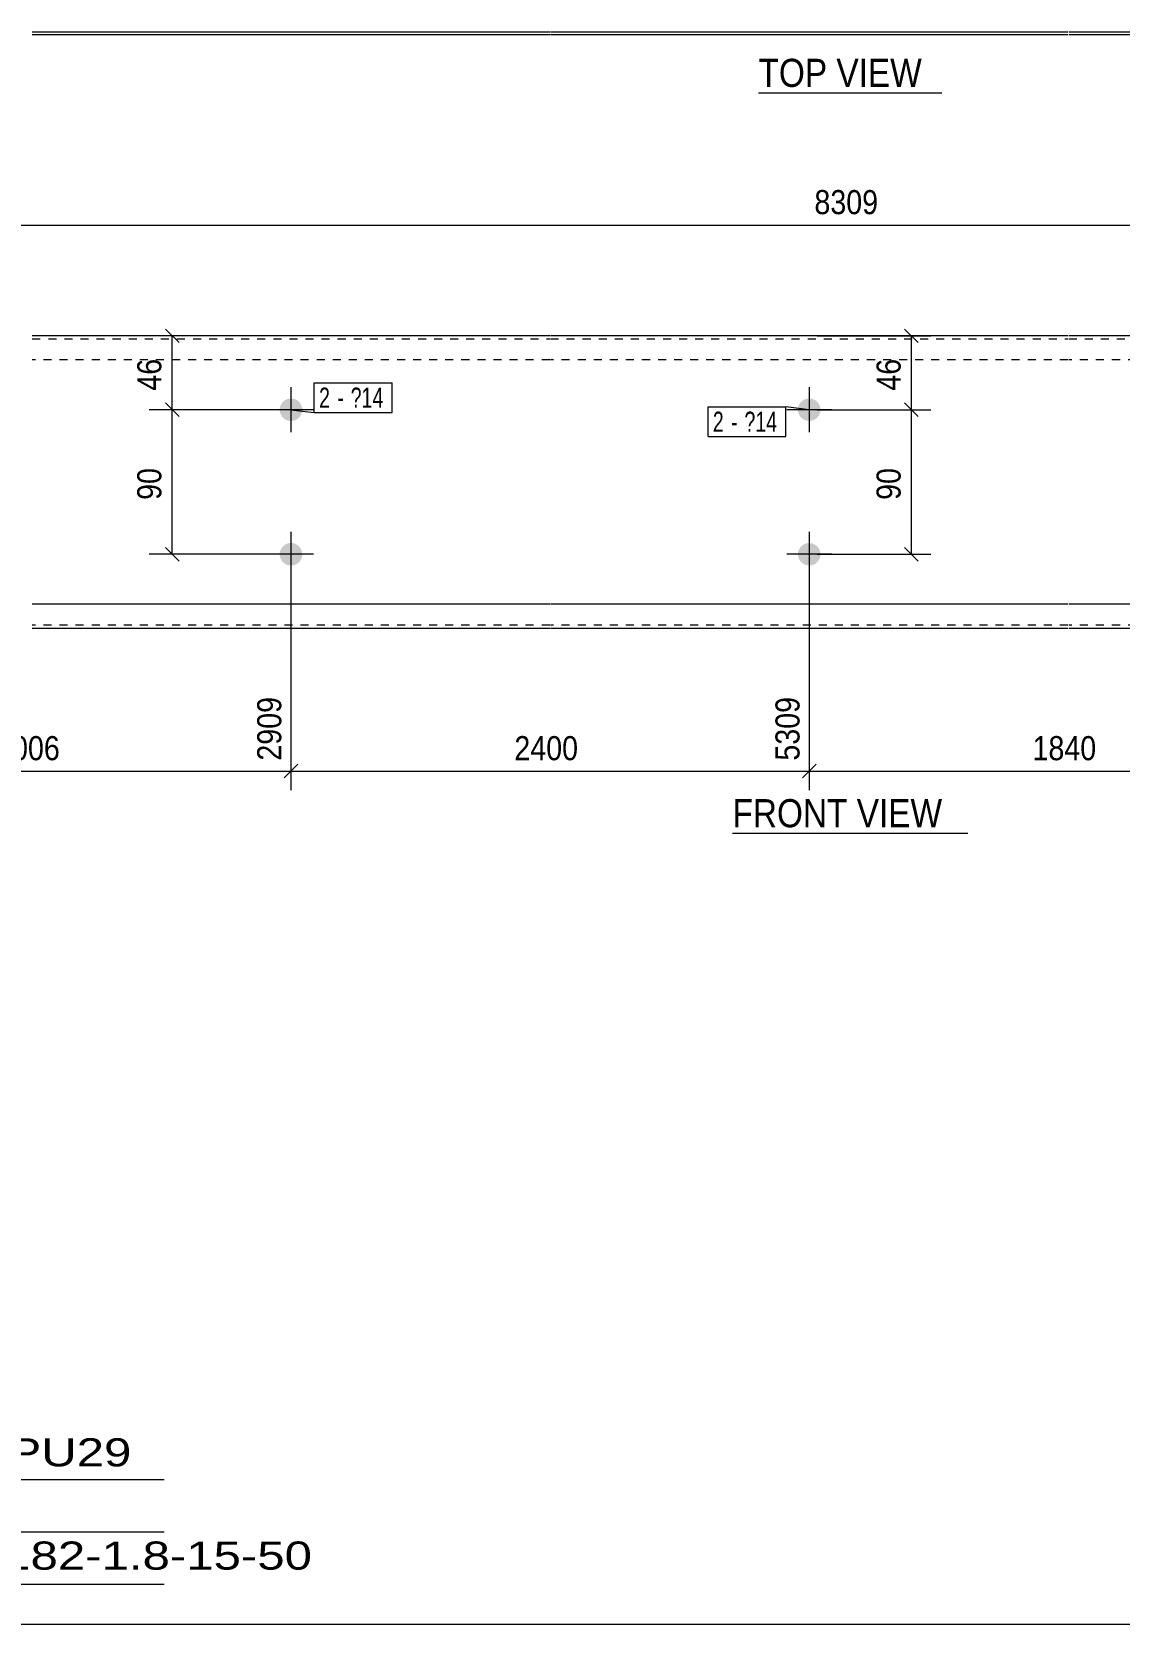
# Model space of a CAD drawing. Header units: millimetres. Extents: x 2 to 579, y 1 to 405.
# Drawn here: x 128 to 263.3, y 5 to 203.3 of the extents above; entities that cross this region are included whole.
import ezdxf

# ---------------------------------------------------------------- set-up
doc = ezdxf.new("R2010")
doc.units = ezdxf.units.MM
doc.linetypes.add('XKITLINE00', pattern=[0])
doc.linetypes.add('XKITLINE01', pattern=[4, 1, -1, 1, -1])
for name, color, linetype, lineweight in [('Bolt', 3, 'Continuous', 0), ('BoltMark', 7, 'Continuous', 0), ('Dimensions', 7, 'Continuous', 0), ('DrawingSheet', 5, 'Continuous', 0), ('OtherObjectType', 7, 'Continuous', 0), ('Part', 2, 'Continuous', 0)]:
    doc.layers.add(name, color=color, linetype=linetype, lineweight=lineweight)
doc.styles.add('ARIAL', font='ARIAL.TTF')
doc.styles.add('ARIAL_NARROW', font='ARIALN.TTF')

# ---------------------------------------------------------------- blocks, each defined once
blk = doc.blocks.new('*A2')
at = {"layer": 'Bolt'}
for points in [[(161.68, 156.2), (161.68, 156.17), (161.68, 156.13), (161.68, 156.1), (161.67, 156.06), (161.67, 156.03), (161.66, 156), (161.65, 155.96), (161.65, 155.93), (161.64, 155.9), (161.63, 155.86), (161.62, 155.83), (161.61, 155.8), (161.6, 155.76), (161.59, 155.73), (161.58, 155.7), (161.56, 155.67), (161.55, 155.64), (161.53, 155.61), (161.52, 155.58), (161.5, 155.55), (161.48, 155.52), (161.46, 155.49), (161.45, 155.46), (161.43, 155.43), (161.41, 155.4), (161.39, 155.37), (161.36, 155.35), (161.34, 155.32), (161.32, 155.3), (161.3, 155.27), (161.27, 155.25), (161.25, 155.22), (161.22, 155.2), (161.2, 155.18), (161.17, 155.15), (161.14, 155.13), (161.12, 155.11), (161.09, 155.09), (161.06, 155.07), (161.03, 155.05), (161, 155.03), (160.97, 155.02), (160.94, 155), (160.91, 154.99), (160.88, 154.97), (160.85, 154.96), (160.82, 154.94), (160.79, 154.93), (160.75, 154.92), (160.72, 154.91), (160.69, 154.9), (160.66, 154.89), (160.62, 154.88), (160.59, 154.87), (160.55, 154.86), (160.52, 154.86), (160.49, 154.85), (160.45, 154.85), (160.42, 154.84), (160.38, 154.84), (160.35, 154.84), (160.32, 154.84), (160.28, 154.84), (160.25, 154.84), (160.21, 154.84), (160.18, 154.84), (160.14, 154.84), (160.11, 154.85), (160.08, 154.85), (160.04, 154.86), (160.01, 154.86), (159.98, 154.87), (159.94, 154.88), (159.91, 154.89), (159.88, 154.9), (159.84, 154.91), (159.81, 154.92), (159.78, 154.93), (159.75, 154.94), (159.71, 154.96), (159.68, 154.97), (159.65, 154.99), (159.62, 155), (159.59, 155.02), (159.56, 155.03), (159.53, 155.05), (159.5, 155.07), (159.48, 155.09), (159.45, 155.11), (159.42, 155.13), (159.39, 155.15), (159.37, 155.18), (159.34, 155.2), (159.32, 155.22), (159.29, 155.25), (159.27, 155.27), (159.24, 155.3), (159.22, 155.32), (159.2, 155.35), (159.18, 155.37), (159.16, 155.4), (159.14, 155.43), (159.12, 155.46), (159.1, 155.49), (159.08, 155.52), (159.06, 155.55), (159.05, 155.58), (159.03, 155.61), (159.02, 155.64), (159, 155.67), (158.99, 155.7), (158.98, 155.73), (158.96, 155.76), (158.95, 155.8), (158.94, 155.83), (158.93, 155.86), (158.92, 155.9), (158.92, 155.93), (158.91, 155.96), (158.9, 156), (158.9, 156.03), (158.89, 156.06), (158.89, 156.1), (158.89, 156.13), (158.88, 156.17), (158.88, 156.2), (158.88, 156.24), (158.88, 156.27), (158.88, 156.3), (158.89, 156.34), (158.89, 156.37), (158.89, 156.41), (158.9, 156.44), (158.9, 156.48), (158.91, 156.51), (158.92, 156.54), (158.92, 156.58), (158.93, 156.61), (158.94, 156.64), (158.95, 156.67), (158.96, 156.71), (158.98, 156.74), (158.99, 156.77), (159, 156.8), (159.02, 156.83), (159.03, 156.87), (159.05, 156.9), (159.06, 156.93), (159.08, 156.96), (159.1, 156.98), (159.12, 157.01), (159.14, 157.04), (159.16, 157.07), (159.18, 157.1), (159.2, 157.12), (159.22, 157.15), (159.24, 157.18), (159.27, 157.2), (159.29, 157.23), (159.32, 157.25), (159.34, 157.27), (159.37, 157.3), (159.39, 157.32), (159.42, 157.34), (159.45, 157.36), (159.48, 157.38), (159.5, 157.4), (159.53, 157.42), (159.56, 157.44), (159.59, 157.45), (159.62, 157.47), (159.65, 157.49), (159.68, 157.5), (159.71, 157.52), (159.75, 157.53), (159.78, 157.54), (159.81, 157.55), (159.84, 157.57), (159.88, 157.58), (159.91, 157.59), (159.94, 157.59), (159.98, 157.6), (160.01, 157.61), (160.04, 157.62), (160.08, 157.62), (160.11, 157.63), (160.14, 157.63), (160.18, 157.63), (160.21, 157.63), (160.25, 157.64), (160.28, 157.64), (160.32, 157.64), (160.35, 157.63), (160.38, 157.63), (160.42, 157.63), (160.45, 157.63), (160.49, 157.62), (160.52, 157.62), (160.55, 157.61), (160.59, 157.6), (160.62, 157.59), (160.66, 157.59), (160.69, 157.58), (160.72, 157.57), (160.75, 157.55), (160.79, 157.54), (160.82, 157.53), (160.85, 157.52), (160.88, 157.5), (160.91, 157.49), (160.94, 157.47), (160.97, 157.45), (161, 157.44), (161.03, 157.42), (161.06, 157.4), (161.09, 157.38), (161.12, 157.36), (161.14, 157.34), (161.17, 157.32), (161.2, 157.3), (161.22, 157.27), (161.25, 157.25), (161.27, 157.23), (161.3, 157.2), (161.32, 157.18), (161.34, 157.15), (161.36, 157.12), (161.39, 157.1), (161.41, 157.07), (161.43, 157.04), (161.45, 157.01), (161.46, 156.98), (161.48, 156.96), (161.5, 156.93), (161.52, 156.9), (161.53, 156.87), (161.55, 156.83), (161.56, 156.8), (161.58, 156.77), (161.59, 156.74), (161.6, 156.71), (161.61, 156.67), (161.62, 156.64), (161.63, 156.61), (161.64, 156.58), (161.65, 156.54), (161.65, 156.51), (161.66, 156.48), (161.67, 156.44), (161.67, 156.41), (161.68, 156.37), (161.68, 156.34), (161.68, 156.3), (161.68, 156.27), (161.68, 156.24)], [(161.68, 138.2), (161.68, 138.17), (161.68, 138.13), (161.68, 138.1), (161.67, 138.06), (161.67, 138.03), (161.66, 138), (161.65, 137.96), (161.65, 137.93), (161.64, 137.9), (161.63, 137.86), (161.62, 137.83), (161.61, 137.8), (161.6, 137.76), (161.59, 137.73), (161.58, 137.7), (161.56, 137.67), (161.55, 137.64), (161.53, 137.61), (161.52, 137.58), (161.5, 137.55), (161.48, 137.52), (161.46, 137.49), (161.45, 137.46), (161.43, 137.43), (161.41, 137.4), (161.39, 137.37), (161.36, 137.35), (161.34, 137.32), (161.32, 137.3), (161.3, 137.27), (161.27, 137.25), (161.25, 137.22), (161.22, 137.2), (161.2, 137.18), (161.17, 137.15), (161.14, 137.13), (161.12, 137.11), (161.09, 137.09), (161.06, 137.07), (161.03, 137.05), (161, 137.03), (160.97, 137.02), (160.94, 137), (160.91, 136.99), (160.88, 136.97), (160.85, 136.96), (160.82, 136.94), (160.79, 136.93), (160.75, 136.92), (160.72, 136.91), (160.69, 136.9), (160.66, 136.89), (160.62, 136.88), (160.59, 136.87), (160.55, 136.86), (160.52, 136.86), (160.49, 136.85), (160.45, 136.85), (160.42, 136.84), (160.38, 136.84), (160.35, 136.84), (160.32, 136.84), (160.28, 136.84), (160.25, 136.84), (160.21, 136.84), (160.18, 136.84), (160.14, 136.84), (160.11, 136.85), (160.08, 136.85), (160.04, 136.86), (160.01, 136.86), (159.98, 136.87), (159.94, 136.88), (159.91, 136.89), (159.88, 136.9), (159.84, 136.91), (159.81, 136.92), (159.78, 136.93), (159.75, 136.94), (159.71, 136.96), (159.68, 136.97), (159.65, 136.99), (159.62, 137), (159.59, 137.02), (159.56, 137.03), (159.53, 137.05), (159.5, 137.07), (159.48, 137.09), (159.45, 137.11), (159.42, 137.13), (159.39, 137.15), (159.37, 137.18), (159.34, 137.2), (159.32, 137.22), (159.29, 137.25), (159.27, 137.27), (159.24, 137.3), (159.22, 137.32), (159.2, 137.35), (159.18, 137.37), (159.16, 137.4), (159.14, 137.43), (159.12, 137.46), (159.1, 137.49), (159.08, 137.52), (159.06, 137.55), (159.05, 137.58), (159.03, 137.61), (159.02, 137.64), (159, 137.67), (158.99, 137.7), (158.98, 137.73), (158.96, 137.76), (158.95, 137.8), (158.94, 137.83), (158.93, 137.86), (158.92, 137.9), (158.92, 137.93), (158.91, 137.96), (158.9, 138), (158.9, 138.03), (158.89, 138.06), (158.89, 138.1), (158.89, 138.13), (158.88, 138.17), (158.88, 138.2), (158.88, 138.24), (158.88, 138.27), (158.88, 138.3), (158.89, 138.34), (158.89, 138.37), (158.89, 138.41), (158.9, 138.44), (158.9, 138.48), (158.91, 138.51), (158.92, 138.54), (158.92, 138.58), (158.93, 138.61), (158.94, 138.64), (158.95, 138.67), (158.96, 138.71), (158.98, 138.74), (158.99, 138.77), (159, 138.8), (159.02, 138.83), (159.03, 138.87), (159.05, 138.9), (159.06, 138.93), (159.08, 138.96), (159.1, 138.98), (159.12, 139.01), (159.14, 139.04), (159.16, 139.07), (159.18, 139.1), (159.2, 139.12), (159.22, 139.15), (159.24, 139.18), (159.27, 139.2), (159.29, 139.23), (159.32, 139.25), (159.34, 139.27), (159.37, 139.3), (159.39, 139.32), (159.42, 139.34), (159.45, 139.36), (159.48, 139.38), (159.5, 139.4), (159.53, 139.42), (159.56, 139.44), (159.59, 139.45), (159.62, 139.47), (159.65, 139.49), (159.68, 139.5), (159.71, 139.52), (159.75, 139.53), (159.78, 139.54), (159.81, 139.55), (159.84, 139.57), (159.88, 139.58), (159.91, 139.59), (159.94, 139.59), (159.98, 139.6), (160.01, 139.61), (160.04, 139.62), (160.08, 139.62), (160.11, 139.63), (160.14, 139.63), (160.18, 139.63), (160.21, 139.63), (160.25, 139.64), (160.28, 139.64), (160.32, 139.64), (160.35, 139.63), (160.38, 139.63), (160.42, 139.63), (160.45, 139.63), (160.49, 139.62), (160.52, 139.62), (160.55, 139.61), (160.59, 139.6), (160.62, 139.59), (160.66, 139.59), (160.69, 139.58), (160.72, 139.57), (160.75, 139.55), (160.79, 139.54), (160.82, 139.53), (160.85, 139.52), (160.88, 139.5), (160.91, 139.49), (160.94, 139.47), (160.97, 139.45), (161, 139.44), (161.03, 139.42), (161.06, 139.4), (161.09, 139.38), (161.12, 139.36), (161.14, 139.34), (161.17, 139.32), (161.2, 139.3), (161.22, 139.27), (161.25, 139.25), (161.27, 139.23), (161.3, 139.2), (161.32, 139.18), (161.34, 139.15), (161.36, 139.12), (161.39, 139.1), (161.41, 139.07), (161.43, 139.04), (161.45, 139.01), (161.46, 138.98), (161.48, 138.96), (161.5, 138.93), (161.52, 138.9), (161.53, 138.87), (161.55, 138.83), (161.56, 138.8), (161.58, 138.77), (161.59, 138.74), (161.6, 138.71), (161.61, 138.67), (161.62, 138.64), (161.63, 138.61), (161.64, 138.58), (161.65, 138.54), (161.65, 138.51), (161.66, 138.48), (161.67, 138.44), (161.67, 138.41), (161.68, 138.37), (161.68, 138.34), (161.68, 138.3), (161.68, 138.27), (161.68, 138.24)]]:
    blk.add_hatch(color=3, dxfattribs=at).paths.add_polyline_path(points, flags=17)
at = {"layer": 'Bolt', "color": 3, "linetype": 'XKITLINE00', "lineweight": 0}
for p, q in [((160.28, 159.04), (160.28, 153.44)), ((163.08, 156.24), (157.48, 156.24)), ((160.28, 141.04), (160.28, 135.44)), ((163.08, 138.24), (157.48, 138.24))]:
    blk.add_line(p, q, dxfattribs=at)
blk = doc.blocks.new('*A3')
at = {"layer": 'Bolt'}
for points in [[(226.17, 156.2), (226.17, 156.17), (226.17, 156.13), (226.16, 156.1), (226.16, 156.06), (226.15, 156.03), (226.15, 156), (226.14, 155.96), (226.14, 155.93), (226.13, 155.9), (226.12, 155.86), (226.11, 155.83), (226.1, 155.8), (226.09, 155.76), (226.08, 155.73), (226.06, 155.7), (226.05, 155.67), (226.04, 155.64), (226.02, 155.61), (226, 155.58), (225.99, 155.55), (225.97, 155.52), (225.95, 155.49), (225.93, 155.46), (225.91, 155.43), (225.89, 155.4), (225.87, 155.37), (225.85, 155.35), (225.83, 155.32), (225.81, 155.3), (225.78, 155.27), (225.76, 155.25), (225.74, 155.22), (225.71, 155.2), (225.68, 155.18), (225.66, 155.15), (225.63, 155.13), (225.6, 155.11), (225.58, 155.09), (225.55, 155.07), (225.52, 155.05), (225.49, 155.03), (225.46, 155.02), (225.43, 155), (225.4, 154.99), (225.37, 154.97), (225.34, 154.96), (225.31, 154.94), (225.27, 154.93), (225.24, 154.92), (225.21, 154.91), (225.18, 154.9), (225.14, 154.89), (225.11, 154.88), (225.08, 154.87), (225.04, 154.86), (225.01, 154.86), (224.98, 154.85), (224.94, 154.85), (224.91, 154.84), (224.87, 154.84), (224.84, 154.84), (224.8, 154.84), (224.77, 154.84), (224.74, 154.84), (224.7, 154.84), (224.67, 154.84), (224.63, 154.84), (224.6, 154.85), (224.56, 154.85), (224.53, 154.86), (224.5, 154.86), (224.46, 154.87), (224.43, 154.88), (224.4, 154.89), (224.36, 154.9), (224.33, 154.91), (224.3, 154.92), (224.27, 154.93), (224.23, 154.94), (224.2, 154.96), (224.17, 154.97), (224.14, 154.99), (224.11, 155), (224.08, 155.02), (224.05, 155.03), (224.02, 155.05), (223.99, 155.07), (223.96, 155.09), (223.94, 155.11), (223.91, 155.13), (223.88, 155.15), (223.86, 155.18), (223.83, 155.2), (223.8, 155.22), (223.78, 155.25), (223.76, 155.27), (223.73, 155.3), (223.71, 155.32), (223.69, 155.35), (223.67, 155.37), (223.65, 155.4), (223.63, 155.43), (223.61, 155.46), (223.59, 155.49), (223.57, 155.52), (223.55, 155.55), (223.53, 155.58), (223.52, 155.61), (223.5, 155.64), (223.49, 155.67), (223.48, 155.7), (223.46, 155.73), (223.45, 155.76), (223.44, 155.8), (223.43, 155.83), (223.42, 155.86), (223.41, 155.9), (223.4, 155.93), (223.4, 155.96), (223.39, 156), (223.38, 156.03), (223.38, 156.06), (223.38, 156.1), (223.37, 156.13), (223.37, 156.17), (223.37, 156.2), (223.37, 156.24), (223.37, 156.27), (223.37, 156.3), (223.37, 156.34), (223.38, 156.37), (223.38, 156.41), (223.38, 156.44), (223.39, 156.48), (223.4, 156.51), (223.4, 156.54), (223.41, 156.58), (223.42, 156.61), (223.43, 156.64), (223.44, 156.67), (223.45, 156.71), (223.46, 156.74), (223.48, 156.77), (223.49, 156.8), (223.5, 156.83), (223.52, 156.87), (223.53, 156.9), (223.55, 156.93), (223.57, 156.96), (223.59, 156.98), (223.61, 157.01), (223.63, 157.04), (223.65, 157.07), (223.67, 157.1), (223.69, 157.12), (223.71, 157.15), (223.73, 157.18), (223.76, 157.2), (223.78, 157.23), (223.8, 157.25), (223.83, 157.27), (223.86, 157.3), (223.88, 157.32), (223.91, 157.34), (223.94, 157.36), (223.96, 157.38), (223.99, 157.4), (224.02, 157.42), (224.05, 157.44), (224.08, 157.45), (224.11, 157.47), (224.14, 157.49), (224.17, 157.5), (224.2, 157.52), (224.23, 157.53), (224.27, 157.54), (224.3, 157.55), (224.33, 157.57), (224.36, 157.58), (224.4, 157.59), (224.43, 157.59), (224.46, 157.6), (224.5, 157.61), (224.53, 157.62), (224.56, 157.62), (224.6, 157.63), (224.63, 157.63), (224.67, 157.63), (224.7, 157.63), (224.74, 157.64), (224.77, 157.64), (224.8, 157.64), (224.84, 157.63), (224.87, 157.63), (224.91, 157.63), (224.94, 157.63), (224.98, 157.62), (225.01, 157.62), (225.04, 157.61), (225.08, 157.6), (225.11, 157.59), (225.14, 157.59), (225.18, 157.58), (225.21, 157.57), (225.24, 157.55), (225.27, 157.54), (225.31, 157.53), (225.34, 157.52), (225.37, 157.5), (225.4, 157.49), (225.43, 157.47), (225.46, 157.45), (225.49, 157.44), (225.52, 157.42), (225.55, 157.4), (225.58, 157.38), (225.6, 157.36), (225.63, 157.34), (225.66, 157.32), (225.68, 157.3), (225.71, 157.27), (225.74, 157.25), (225.76, 157.23), (225.78, 157.2), (225.81, 157.18), (225.83, 157.15), (225.85, 157.12), (225.87, 157.1), (225.89, 157.07), (225.91, 157.04), (225.93, 157.01), (225.95, 156.98), (225.97, 156.96), (225.99, 156.93), (226, 156.9), (226.02, 156.87), (226.04, 156.83), (226.05, 156.8), (226.06, 156.77), (226.08, 156.74), (226.09, 156.71), (226.1, 156.67), (226.11, 156.64), (226.12, 156.61), (226.13, 156.58), (226.14, 156.54), (226.14, 156.51), (226.15, 156.48), (226.15, 156.44), (226.16, 156.41), (226.16, 156.37), (226.17, 156.34), (226.17, 156.3), (226.17, 156.27), (226.17, 156.24)], [(226.17, 138.2), (226.17, 138.17), (226.17, 138.13), (226.16, 138.1), (226.16, 138.06), (226.15, 138.03), (226.15, 138), (226.14, 137.96), (226.14, 137.93), (226.13, 137.9), (226.12, 137.86), (226.11, 137.83), (226.1, 137.8), (226.09, 137.76), (226.08, 137.73), (226.06, 137.7), (226.05, 137.67), (226.04, 137.64), (226.02, 137.61), (226, 137.58), (225.99, 137.55), (225.97, 137.52), (225.95, 137.49), (225.93, 137.46), (225.91, 137.43), (225.89, 137.4), (225.87, 137.37), (225.85, 137.35), (225.83, 137.32), (225.81, 137.3), (225.78, 137.27), (225.76, 137.25), (225.74, 137.22), (225.71, 137.2), (225.68, 137.18), (225.66, 137.15), (225.63, 137.13), (225.6, 137.11), (225.58, 137.09), (225.55, 137.07), (225.52, 137.05), (225.49, 137.03), (225.46, 137.02), (225.43, 137), (225.4, 136.99), (225.37, 136.97), (225.34, 136.96), (225.31, 136.94), (225.27, 136.93), (225.24, 136.92), (225.21, 136.91), (225.18, 136.9), (225.14, 136.89), (225.11, 136.88), (225.08, 136.87), (225.04, 136.86), (225.01, 136.86), (224.98, 136.85), (224.94, 136.85), (224.91, 136.84), (224.87, 136.84), (224.84, 136.84), (224.8, 136.84), (224.77, 136.84), (224.74, 136.84), (224.7, 136.84), (224.67, 136.84), (224.63, 136.84), (224.6, 136.85), (224.56, 136.85), (224.53, 136.86), (224.5, 136.86), (224.46, 136.87), (224.43, 136.88), (224.4, 136.89), (224.36, 136.9), (224.33, 136.91), (224.3, 136.92), (224.27, 136.93), (224.23, 136.94), (224.2, 136.96), (224.17, 136.97), (224.14, 136.99), (224.11, 137), (224.08, 137.02), (224.05, 137.03), (224.02, 137.05), (223.99, 137.07), (223.96, 137.09), (223.94, 137.11), (223.91, 137.13), (223.88, 137.15), (223.86, 137.18), (223.83, 137.2), (223.8, 137.22), (223.78, 137.25), (223.76, 137.27), (223.73, 137.3), (223.71, 137.32), (223.69, 137.35), (223.67, 137.37), (223.65, 137.4), (223.63, 137.43), (223.61, 137.46), (223.59, 137.49), (223.57, 137.52), (223.55, 137.55), (223.53, 137.58), (223.52, 137.61), (223.5, 137.64), (223.49, 137.67), (223.48, 137.7), (223.46, 137.73), (223.45, 137.76), (223.44, 137.8), (223.43, 137.83), (223.42, 137.86), (223.41, 137.9), (223.4, 137.93), (223.4, 137.96), (223.39, 138), (223.38, 138.03), (223.38, 138.06), (223.38, 138.1), (223.37, 138.13), (223.37, 138.17), (223.37, 138.2), (223.37, 138.24), (223.37, 138.27), (223.37, 138.3), (223.37, 138.34), (223.38, 138.37), (223.38, 138.41), (223.38, 138.44), (223.39, 138.48), (223.4, 138.51), (223.4, 138.54), (223.41, 138.58), (223.42, 138.61), (223.43, 138.64), (223.44, 138.67), (223.45, 138.71), (223.46, 138.74), (223.48, 138.77), (223.49, 138.8), (223.5, 138.83), (223.52, 138.87), (223.53, 138.9), (223.55, 138.93), (223.57, 138.96), (223.59, 138.98), (223.61, 139.01), (223.63, 139.04), (223.65, 139.07), (223.67, 139.1), (223.69, 139.12), (223.71, 139.15), (223.73, 139.18), (223.76, 139.2), (223.78, 139.23), (223.8, 139.25), (223.83, 139.27), (223.86, 139.3), (223.88, 139.32), (223.91, 139.34), (223.94, 139.36), (223.96, 139.38), (223.99, 139.4), (224.02, 139.42), (224.05, 139.44), (224.08, 139.45), (224.11, 139.47), (224.14, 139.49), (224.17, 139.5), (224.2, 139.52), (224.23, 139.53), (224.27, 139.54), (224.3, 139.55), (224.33, 139.57), (224.36, 139.58), (224.4, 139.59), (224.43, 139.59), (224.46, 139.6), (224.5, 139.61), (224.53, 139.62), (224.56, 139.62), (224.6, 139.63), (224.63, 139.63), (224.67, 139.63), (224.7, 139.63), (224.74, 139.64), (224.77, 139.64), (224.8, 139.64), (224.84, 139.63), (224.87, 139.63), (224.91, 139.63), (224.94, 139.63), (224.98, 139.62), (225.01, 139.62), (225.04, 139.61), (225.08, 139.6), (225.11, 139.59), (225.14, 139.59), (225.18, 139.58), (225.21, 139.57), (225.24, 139.55), (225.27, 139.54), (225.31, 139.53), (225.34, 139.52), (225.37, 139.5), (225.4, 139.49), (225.43, 139.47), (225.46, 139.45), (225.49, 139.44), (225.52, 139.42), (225.55, 139.4), (225.58, 139.38), (225.6, 139.36), (225.63, 139.34), (225.66, 139.32), (225.68, 139.3), (225.71, 139.27), (225.74, 139.25), (225.76, 139.23), (225.78, 139.2), (225.81, 139.18), (225.83, 139.15), (225.85, 139.12), (225.87, 139.1), (225.89, 139.07), (225.91, 139.04), (225.93, 139.01), (225.95, 138.98), (225.97, 138.96), (225.99, 138.93), (226, 138.9), (226.02, 138.87), (226.04, 138.83), (226.05, 138.8), (226.06, 138.77), (226.08, 138.74), (226.09, 138.71), (226.1, 138.67), (226.11, 138.64), (226.12, 138.61), (226.13, 138.58), (226.14, 138.54), (226.14, 138.51), (226.15, 138.48), (226.15, 138.44), (226.16, 138.41), (226.16, 138.37), (226.17, 138.34), (226.17, 138.3), (226.17, 138.27), (226.17, 138.24)]]:
    blk.add_hatch(color=3, dxfattribs=at).paths.add_polyline_path(points, flags=17)
at = {"layer": 'Bolt', "color": 3, "linetype": 'XKITLINE00', "lineweight": 0}
for p, q in [((224.77, 159.04), (224.77, 153.44)), ((227.57, 156.24), (221.97, 156.24)), ((224.77, 141.04), (224.77, 135.44)), ((227.57, 138.24), (221.97, 138.24))]:
    blk.add_line(p, q, dxfattribs=at)
blk = doc.blocks.new('*A6')
at = {"layer": 'Part', "color": 2, "linetype": 'XKITLINE00', "lineweight": 0}
for p, q in [((192.48, 165.44), (128.09, 165.44)), ((256.96, 165.44), (192.58, 165.44)), ((321.45, 165.44), (257.06, 165.44)), ((192.48, 132.04), (128.09, 132.04)), ((256.96, 132.04), (192.58, 132.04)), ((321.45, 132.04), (257.06, 132.04)), ((128.09, 129.04), (192.48, 129.04)), ((192.58, 129.04), (256.96, 129.04)), ((257.06, 129.04), (321.45, 129.04))]:
    blk.add_line(p, q, dxfattribs=at)
at = {"layer": 'Part', "color": 7, "linetype": 'XKITLINE01', "lineweight": 0}
for p, q in [((128.09, 165.08), (192.48, 165.08)), ((192.58, 165.08), (256.96, 165.08)), ((257.06, 165.08), (321.45, 165.08)), ((192.48, 162.44), (128.09, 162.44)), ((256.96, 162.44), (192.58, 162.44)), ((321.45, 162.44), (257.06, 162.44)), ((192.48, 129.4), (128.09, 129.4)), ((256.96, 129.4), (192.58, 129.4)), ((321.45, 129.4), (257.06, 129.4))]:
    blk.add_line(p, q, dxfattribs=at)
blk = doc.blocks.new('*A12')
at = {"layer": 'Part', "color": 2, "linetype": 'XKITLINE00', "lineweight": 0}
for p, q in [((128.09, 203.3), (192.48, 203.3)), ((192.48, 202.94), (128.09, 202.94)), ((192.58, 203.3), (256.96, 203.3)), ((256.96, 202.94), (192.58, 202.94)), ((257.06, 203.3), (321.45, 203.3)), ((321.45, 202.94), (257.06, 202.94))]:
    blk.add_line(p, q, dxfattribs=at)
blk = doc.blocks.new('*A13')
at = {"layer": 'DrawingSheet', "color": 5, "linetype": 'XKITLINE00', "lineweight": 0}
blk.add_line((5, 5), (579, 5), dxfattribs=at)
blk = doc.blocks.new('*A17')
at = {"layer": 'OtherObjectType', "color": 6, "linetype": 'XKITLINE00', "lineweight": 0}
for p, q in [((94.5, 23), (144.5, 23)), ((94.5, 16.5), (144.5, 16.5)), ((94.5, 10), (144.5, 10))]:
    blk.add_line(p, q, dxfattribs=at)
at = {"layer": 'OtherObjectType', "color": 6, "style": 'ARIAL_NARROW'}
for s, width, p in [('MARK:', 1.275, (95.27, 24.58)), ('2-PU29', 1.525501, (119.69, 24.65)), ('QTY:', 1.275, (94.5, 18.19)), ('1', 1.525501, (113.99, 18.05)), ('DESC.:', 1.275, (94.29, 11.63)), ('ZZ182-1.8-15-50', 1.525501, (117, 11.79))]:
    blk.add_text(s, height=3.5, dxfattribs=dict(at, width=width)).set_placement(p)
blk = doc.blocks.new('*A25')
at = {"layer": 'Dimensions', "color": 7, "linetype": 'XKITLINE00', "lineweight": 0}
for p, q in [((144.65, 157.08), (146.35, 155.39)), ((159.28, 156.24), (142.65, 156.24)), ((145.5, 138.24), (145.5, 156.24)), ((144.65, 139.08), (146.35, 137.39)), ((159.28, 138.24), (142.65, 138.24))]:
    blk.add_line(p, q, dxfattribs=at)
at = {"layer": 'Dimensions', "color": 3}
for p in [(145.5, 156.24), (145.5, 138.24)]:
    blk.add_point(p, dxfattribs=at)
at = {"layer": 'Dimensions', "color": 3, "style": 'ARIAL', "width": 0.85}
blk.add_text('90', height=3, rotation=90.0002, dxfattribs=at).set_placement((144.15, 145.01))
blk = doc.blocks.new('*A26')
at = {"layer": 'Dimensions', "color": 7, "linetype": 'XKITLINE00', "lineweight": 0}
for p, q in [((159.28, 165.44), (142.65, 165.44)), ((144.65, 166.28), (146.35, 164.59)), ((145.5, 156.24), (145.5, 165.44)), ((144.65, 157.08), (146.35, 155.39)), ((159.28, 156.24), (142.65, 156.24))]:
    blk.add_line(p, q, dxfattribs=at)
at = {"layer": 'Dimensions', "color": 3}
for p in [(145.5, 165.44), (145.5, 156.24)]:
    blk.add_point(p, dxfattribs=at)
at = {"layer": 'Dimensions', "color": 3, "style": 'ARIAL', "width": 0.85}
blk.add_text('46', height=3, rotation=90.0002, dxfattribs=at).set_placement((144.15, 158.61))
blk = doc.blocks.new('*A27')
at = {"layer": 'Dimensions', "color": 7, "linetype": 'XKITLINE00', "lineweight": 0}
for p, q in [((236.65, 157.08), (238.35, 155.39)), ((225.77, 156.24), (239.9, 156.24)), ((237.5, 138.24), (237.5, 156.24)), ((236.65, 139.08), (238.35, 137.39)), ((225.77, 138.24), (239.9, 138.24))]:
    blk.add_line(p, q, dxfattribs=at)
at = {"layer": 'Dimensions', "color": 3}
for p in [(237.5, 156.24), (237.5, 138.24)]:
    blk.add_point(p, dxfattribs=at)
at = {"layer": 'Dimensions', "color": 3, "style": 'ARIAL', "width": 0.85}
blk.add_text('90', height=3, rotation=90.0002, dxfattribs=at).set_placement((236.15, 145.01))
blk = doc.blocks.new('*A28')
at = {"layer": 'Dimensions', "color": 7, "linetype": 'XKITLINE00', "lineweight": 0}
for p, q in [((225.77, 165.44), (239.9, 165.44)), ((236.65, 166.28), (238.35, 164.59)), ((237.5, 156.24), (237.5, 165.44)), ((236.65, 157.08), (238.35, 155.39)), ((225.77, 156.24), (239.9, 156.24))]:
    blk.add_line(p, q, dxfattribs=at)
at = {"layer": 'Dimensions', "color": 3}
for p in [(237.5, 165.44), (237.5, 156.24)]:
    blk.add_point(p, dxfattribs=at)
at = {"layer": 'Dimensions', "color": 3, "style": 'ARIAL', "width": 0.85}
blk.add_text('46', height=3, rotation=90.0002, dxfattribs=at).set_placement((236.15, 158.61))
blk = doc.blocks.new('*A29')
at = {"layer": 'Dimensions', "color": 7, "linetype": 'XKITLINE00', "lineweight": 0}
blk.add_line((17.5, 179.24), (442.23, 179.24), dxfattribs=at)
at = {"layer": 'Dimensions', "color": 3, "style": 'ARIAL', "width": 0.85}
blk.add_text('8309', height=3, dxfattribs=at).set_placement((225.42, 180.59))
blk = doc.blocks.new('*A32')
at = {"layer": 'Dimensions', "color": 7, "linetype": 'XKITLINE00', "lineweight": 0}
for p, q in [((95.79, 137.24), (95.79, 108.84)), ((160.28, 137.24), (160.28, 108.84)), ((96.64, 112.08), (94.95, 110.39)), ((95.79, 111.24), (160.28, 111.24)), ((161.13, 112.08), (159.43, 110.39))]:
    blk.add_line(p, q, dxfattribs=at)
at = {"layer": 'Dimensions', "color": 3}
for p in [(95.79, 111.24), (160.28, 111.24)]:
    blk.add_point(p, dxfattribs=at)
at = {"layer": 'Dimensions', "color": 3, "style": 'ARIAL', "width": 0.85}
blk.add_text('2909', height=3, rotation=90.0002, dxfattribs=at).set_placement((159.08, 112.54))
blk.add_text('2006', height=3, dxfattribs=at).set_placement((123.59, 112.59))
blk = doc.blocks.new('*A33')
at = {"layer": 'Dimensions', "color": 7, "linetype": 'XKITLINE00', "lineweight": 0}
for p, q in [((160.28, 137.24), (160.28, 108.84)), ((224.77, 137.24), (224.77, 108.84)), ((161.13, 112.08), (159.43, 110.39)), ((160.28, 111.24), (224.77, 111.24)), ((225.62, 112.08), (223.92, 110.39))]:
    blk.add_line(p, q, dxfattribs=at)
at = {"layer": 'Dimensions', "color": 3}
for p in [(160.28, 111.24), (224.77, 111.24)]:
    blk.add_point(p, dxfattribs=at)
at = {"layer": 'Dimensions', "color": 3, "style": 'ARIAL', "width": 0.85}
blk.add_text('5309', height=3, rotation=90.0002, dxfattribs=at).set_placement((223.57, 112.54))
blk.add_text('2400', height=3, dxfattribs=at).set_placement((188.08, 112.59))
blk = doc.blocks.new('*A34')
at = {"layer": 'Dimensions', "color": 7, "linetype": 'XKITLINE00', "lineweight": 0}
for p, q in [((224.77, 137.24), (224.77, 108.84)), ((289.26, 137.24), (289.26, 108.84)), ((225.62, 112.08), (223.92, 110.39)), ((224.77, 111.24), (289.26, 111.24)), ((290.11, 112.08), (288.41, 110.39))]:
    blk.add_line(p, q, dxfattribs=at)
at = {"layer": 'Dimensions', "color": 3}
for p in [(224.77, 111.24), (289.26, 111.24)]:
    blk.add_point(p, dxfattribs=at)
at = {"layer": 'Dimensions', "color": 3, "style": 'ARIAL', "width": 0.85}
blk.add_text('7149', height=3, rotation=90.0002, dxfattribs=at).set_placement((288.06, 112.54))
blk.add_text('1840', height=3, dxfattribs=at).set_placement((252.56, 112.59))
blk = doc.blocks.new('*A40')
at = {"layer": 'BoltMark', "color": 7, "linetype": 'XKITLINE00', "lineweight": 0}
for p, q in [((212.18, 156.59), (221.87, 156.59)), ((212.18, 152.89), (212.18, 156.59)), ((221.87, 152.89), (221.87, 156.59)), ((224.77, 156.24), (221.87, 156.59)), ((212.18, 152.89), (221.87, 152.89))]:
    blk.add_line(p, q, dxfattribs=at)
at = {"layer": 'BoltMark', "color": 3, "style": 'ARIAL_NARROW', "width": 0.85}
for s, p in [('2', (212.78, 153.49)), ('?14', (216.71, 153.49)), ('-', (215.05, 153.49))]:
    blk.add_text(s, height=2.5, dxfattribs=at).set_placement(p)
blk = doc.blocks.new('*A41')
at = {"layer": 'BoltMark', "color": 7, "linetype": 'XKITLINE00', "lineweight": 0}
for p, q in [((163.18, 159.59), (172.87, 159.59)), ((163.18, 155.89), (163.18, 159.59)), ((172.87, 155.89), (172.87, 159.59)), ((160.28, 156.24), (163.18, 155.89)), ((163.18, 155.89), (172.87, 155.89))]:
    blk.add_line(p, q, dxfattribs=at)
at = {"layer": 'BoltMark', "color": 3, "style": 'ARIAL_NARROW', "width": 0.85}
for s, p in [('2', (163.78, 156.49)), ('?14', (167.71, 156.49)), ('-', (166.05, 156.49))]:
    blk.add_text(s, height=2.5, dxfattribs=at).set_placement(p)
blk = doc.blocks.new('*A44')
at = {"layer": 'OtherObjectType', "color": 7, "linetype": 'XKITLINE00', "lineweight": 0}
blk.add_line((215.22, 103.49), (244.52, 103.49), dxfattribs=at)
at = {"layer": 'OtherObjectType', "color": 7, "style": 'ARIAL', "width": 0.85}
blk.add_text('FRONT VIEW', height=3.5, dxfattribs=at).set_placement((215.22, 104.24))
blk = doc.blocks.new('*A46')
at = {"layer": 'OtherObjectType', "color": 7, "linetype": 'XKITLINE00', "lineweight": 0}
blk.add_line((218.46, 195.69), (241.28, 195.69), dxfattribs=at)
at = {"layer": 'OtherObjectType', "color": 7, "style": 'ARIAL', "width": 0.85}
blk.add_text('TOP VIEW', height=3.5, dxfattribs=at).set_placement((218.46, 196.44))

msp = doc.modelspace()

# ---------------------------------------------------------------- block references
at = {"lineweight": 0}
for name in ['*A13', '*A46', '*A29', '*A26', '*A28', '*A2', '*A41', '*A3', '*A25', '*A27', '*A40', '*A32', '*A33', '*A34', '*A44', '*A17']:
    msp.add_blockref(name, (0, 0), dxfattribs=at)
at = {"layer": 'Part', "lineweight": 0}
for name in ['*A12', '*A6']:
    msp.add_blockref(name, (0, 0), dxfattribs=at)

doc.saveas('drawing.dxf')
